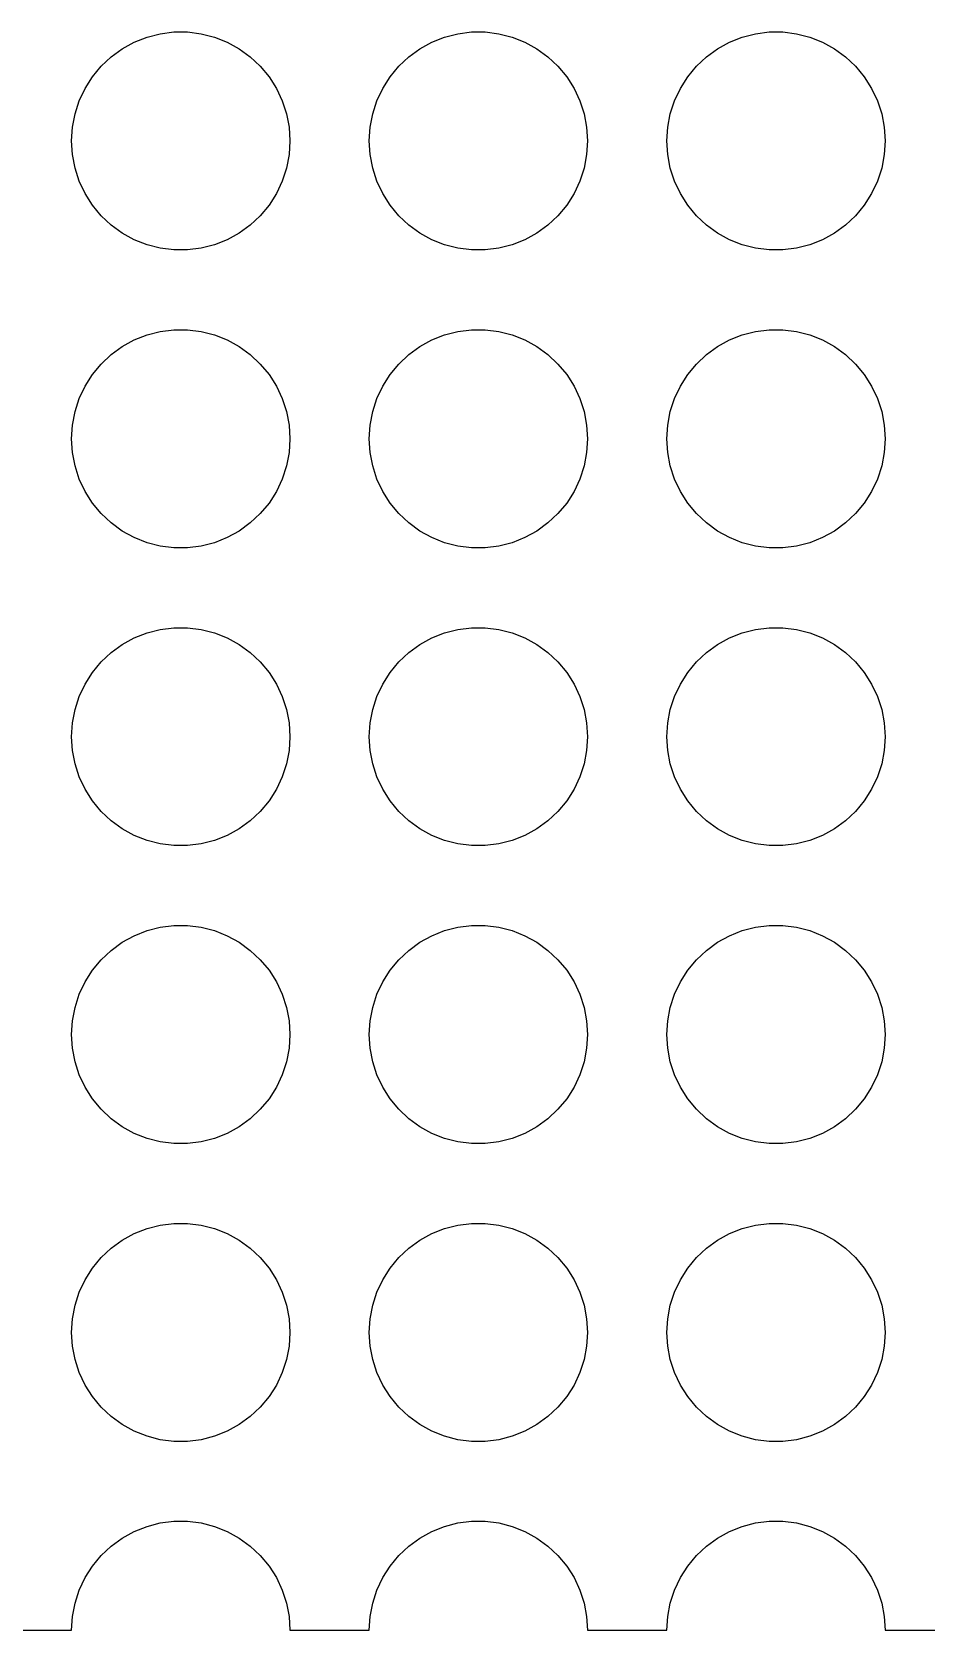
# Model space of a CAD drawing. Header units: metres. Extents: x -180 to 180, y -157 to 157.
# Drawn here: x -7.5 to 37.6, y -157.5 to -77 of the extents above; entities that cross this region are included whole.
import ezdxf

# ---------------------------------------------------------------- set-up
doc = ezdxf.new("R2010")
doc.units = ezdxf.units.M

msp = doc.modelspace()

# ---------------------------------------------------------------- linework, layer by layer
for p, q in [((-1.69958, -77.2692), (-1.03059, -77.0974)), ((-1.03059, -77.0974), (-0.34534, -77.0108)), ((-0.34534, -77.0108), (0.34534, -77.0108)), ((0.34534, -77.0108), (1.03059, -77.0974)), ((1.03059, -77.0974), (1.69958, -77.2692)), ((13.3004, -77.2692), (13.9694, -77.0974)), ((13.9694, -77.0974), (14.6546, -77.0108)), ((14.6546, -77.0108), (15.3453, -77.0108)), ((15.3453, -77.0108), (16.0306, -77.0974)), ((16.0306, -77.0974), (16.6996, -77.2692)), ((28.3004, -77.2692), (28.9694, -77.0974)), ((28.9694, -77.0974), (29.6546, -77.0108)), ((29.6546, -77.0108), (30.3453, -77.0108)), ((30.3453, -77.0108), (31.0306, -77.0974)), ((31.0306, -77.0974), (31.6996, -77.2692)), ((-3.50583, -78.2622), (-2.94704, -77.8562)), ((-2.94704, -77.8562), (-2.34178, -77.5235)), ((-2.34178, -77.5235), (-1.69958, -77.2692)), ((1.69958, -77.2692), (2.34178, -77.5235)), ((2.34178, -77.5235), (2.94704, -77.8562)), ((2.94704, -77.8562), (3.50583, -78.2622)), ((11.4942, -78.2622), (12.0529, -77.8562)), ((12.0529, -77.8562), (12.6582, -77.5235)), ((12.6582, -77.5235), (13.3004, -77.2692)), ((16.6996, -77.2692), (17.3418, -77.5235)), ((17.3418, -77.5235), (17.947, -77.8562)), ((17.947, -77.8562), (18.5058, -78.2622)), ((26.4942, -78.2622), (27.0529, -77.8562)), ((27.0529, -77.8562), (27.6582, -77.5235)), ((27.6582, -77.5235), (28.3004, -77.2692)), ((31.6996, -77.2692), (32.3418, -77.5235)), ((32.3418, -77.5235), (32.947, -77.8562)), ((32.947, -77.8562), (33.5058, -78.2622)), ((-4.44958, -79.2672), (-4.00932, -78.735)), ((-4.00932, -78.735), (-3.50583, -78.2622)), ((3.50583, -78.2622), (4.00932, -78.735)), ((4.00932, -78.735), (4.44958, -79.2672)), ((10.5504, -79.2672), (10.9907, -78.735)), ((10.9907, -78.735), (11.4942, -78.2622)), ((18.5058, -78.2622), (19.0093, -78.735)), ((19.0093, -78.735), (19.4496, -79.2672)), ((25.5504, -79.2672), (25.9907, -78.735)), ((25.9907, -78.735), (26.4942, -78.2622)), ((33.5058, -78.2622), (34.0093, -78.735)), ((34.0093, -78.735), (34.4496, -79.2672)), ((-4.81967, -79.8504), (-4.44958, -79.2672)), ((4.44958, -79.2672), (4.81967, -79.8504)), ((10.1803, -79.8504), (10.5504, -79.2672)), ((19.4496, -79.2672), (19.8197, -79.8504)), ((25.1803, -79.8504), (25.5504, -79.2672)), ((34.4496, -79.2672), (34.8197, -79.8504)), ((-5.32719, -81.1322), (-5.11377, -80.4753)), ((-5.11377, -80.4753), (-4.81967, -79.8504)), ((4.81967, -79.8504), (5.11377, -80.4753)), ((5.11377, -80.4753), (5.32719, -81.1322)), ((9.67279, -81.1322), (9.88622, -80.4753)), ((9.88622, -80.4753), (10.1803, -79.8504)), ((19.8197, -79.8504), (20.1138, -80.4753)), ((20.1138, -80.4753), (20.3272, -81.1322)), ((24.6728, -81.1322), (24.8862, -80.4753)), ((24.8862, -80.4753), (25.1803, -79.8504)), ((34.8197, -79.8504), (35.1138, -80.4753)), ((35.1138, -80.4753), (35.3272, -81.1322)), ((-5.45662, -81.8107), (-5.32719, -81.1322)), ((5.32719, -81.1322), (5.45662, -81.8107)), ((9.54337, -81.8107), (9.67279, -81.1322)), ((20.3272, -81.1322), (20.4566, -81.8107)), ((24.5434, -81.8107), (24.6728, -81.1322)), ((35.3272, -81.1322), (35.4566, -81.8107)), ((-5.5, -82.5), (-5.45662, -81.8107)), ((5.45662, -81.8107), (5.5, -82.5)), ((9.5, -82.5), (9.54337, -81.8107)), ((20.4566, -81.8107), (20.5, -82.5)), ((24.5, -82.5), (24.5434, -81.8107)), ((35.4566, -81.8107), (35.5, -82.5)), ((-5.45662, -83.1893), (-5.5, -82.5)), ((5.5, -82.5), (5.45662, -83.1893)), ((9.54337, -83.1893), (9.5, -82.5)), ((20.5, -82.5), (20.4566, -83.1893)), ((24.5434, -83.1893), (24.5, -82.5)), ((35.5, -82.5), (35.4566, -83.1893)), ((-5.32719, -83.8678), (-5.45662, -83.1893)), ((5.45662, -83.1893), (5.32719, -83.8678)), ((9.67279, -83.8678), (9.54337, -83.1893)), ((20.4566, -83.1893), (20.3272, -83.8678)), ((24.6728, -83.8678), (24.5434, -83.1893)), ((35.4566, -83.1893), (35.3272, -83.8678)), ((-5.11377, -84.5247), (-5.32719, -83.8678)), ((5.32719, -83.8678), (5.11377, -84.5247)), ((9.88622, -84.5247), (9.67279, -83.8678)), ((20.3272, -83.8678), (20.1138, -84.5247)), ((24.8862, -84.5247), (24.6728, -83.8678)), ((35.3272, -83.8678), (35.1138, -84.5247)), ((-4.81967, -85.1496), (-5.11377, -84.5247)), ((-4.44958, -85.7328), (-4.81967, -85.1496)), ((4.81967, -85.1496), (4.44958, -85.7328)), ((5.11377, -84.5247), (4.81967, -85.1496)), ((10.1803, -85.1496), (9.88622, -84.5247)), ((10.5504, -85.7328), (10.1803, -85.1496)), ((19.8197, -85.1496), (19.4496, -85.7328)), ((20.1138, -84.5247), (19.8197, -85.1496)), ((25.1803, -85.1496), (24.8862, -84.5247)), ((25.5504, -85.7328), (25.1803, -85.1496)), ((34.8197, -85.1496), (34.4496, -85.7328)), ((35.1138, -84.5247), (34.8197, -85.1496)), ((-4.00932, -86.265), (-4.44958, -85.7328)), ((4.44958, -85.7328), (4.00932, -86.265)), ((10.9907, -86.265), (10.5504, -85.7328)), ((19.4496, -85.7328), (19.0093, -86.265)), ((25.9907, -86.265), (25.5504, -85.7328)), ((34.4496, -85.7328), (34.0093, -86.265)), ((-3.50583, -86.7378), (-4.00932, -86.265)), ((-2.94704, -87.1438), (-3.50583, -86.7378)), ((3.50583, -86.7378), (2.94704, -87.1438)), ((4.00932, -86.265), (3.50583, -86.7378)), ((11.4942, -86.7378), (10.9907, -86.265)), ((12.0529, -87.1438), (11.4942, -86.7378)), ((18.5058, -86.7378), (17.947, -87.1438)), ((19.0093, -86.265), (18.5058, -86.7378)), ((26.4942, -86.7378), (25.9907, -86.265)), ((27.0529, -87.1438), (26.4942, -86.7378)), ((33.5058, -86.7378), (32.947, -87.1438)), ((34.0093, -86.265), (33.5058, -86.7378)), ((-2.34178, -87.4765), (-2.94704, -87.1438)), ((-1.69958, -87.7308), (-2.34178, -87.4765)), ((2.34178, -87.4765), (1.69958, -87.7308)), ((2.94704, -87.1438), (2.34178, -87.4765)), ((12.6582, -87.4765), (12.0529, -87.1438)), ((13.3004, -87.7308), (12.6582, -87.4765)), ((17.3418, -87.4765), (16.6996, -87.7308)), ((17.947, -87.1438), (17.3418, -87.4765)), ((27.6582, -87.4765), (27.0529, -87.1438)), ((28.3004, -87.7308), (27.6582, -87.4765)), ((32.3418, -87.4765), (31.6996, -87.7308)), ((32.947, -87.1438), (32.3418, -87.4765)), ((-1.03059, -87.9026), (-1.69958, -87.7308)), ((-0.34534, -87.9891), (-1.03059, -87.9026)), ((0.34534, -87.9891), (-0.34534, -87.9891)), ((1.03059, -87.9026), (0.34534, -87.9891)), ((1.69958, -87.7308), (1.03059, -87.9026)), ((13.9694, -87.9026), (13.3004, -87.7308)), ((14.6546, -87.9891), (13.9694, -87.9026)), ((15.3453, -87.9891), (14.6546, -87.9891)), ((16.0306, -87.9026), (15.3453, -87.9891)), ((16.6996, -87.7308), (16.0306, -87.9026)), ((28.9694, -87.9026), (28.3004, -87.7308)), ((29.6546, -87.9891), (28.9694, -87.9026)), ((30.3453, -87.9891), (29.6546, -87.9891)), ((31.0306, -87.9026), (30.3453, -87.9891)), ((31.6996, -87.7308), (31.0306, -87.9026)), ((-2.94704, -92.8562), (-2.34178, -92.5235)), ((-2.34178, -92.5235), (-1.69958, -92.2692)), ((-1.69958, -92.2692), (-1.03059, -92.0974)), ((-1.03059, -92.0974), (-0.34534, -92.0108)), ((-0.34534, -92.0108), (0.34534, -92.0108)), ((0.34534, -92.0108), (1.03059, -92.0974)), ((1.03059, -92.0974), (1.69958, -92.2692)), ((1.69958, -92.2692), (2.34178, -92.5235)), ((2.34178, -92.5235), (2.94704, -92.8562)), ((12.0529, -92.8562), (12.6582, -92.5235)), ((12.6582, -92.5235), (13.3004, -92.2692)), ((13.3004, -92.2692), (13.9694, -92.0974)), ((13.9694, -92.0974), (14.6546, -92.0108)), ((14.6546, -92.0108), (15.3453, -92.0108)), ((15.3453, -92.0108), (16.0306, -92.0974)), ((16.0306, -92.0974), (16.6996, -92.2692)), ((16.6996, -92.2692), (17.3418, -92.5235)), ((17.3418, -92.5235), (17.947, -92.8562)), ((27.0529, -92.8562), (27.6582, -92.5235)), ((27.6582, -92.5235), (28.3004, -92.2692)), ((28.3004, -92.2692), (28.9694, -92.0974)), ((28.9694, -92.0974), (29.6546, -92.0108)), ((29.6546, -92.0108), (30.3453, -92.0108)), ((30.3453, -92.0108), (31.0306, -92.0974)), ((31.0306, -92.0974), (31.6996, -92.2692)), ((31.6996, -92.2692), (32.3418, -92.5235)), ((32.3418, -92.5235), (32.947, -92.8562)), ((-4.00932, -93.735), (-3.50583, -93.2622)), ((-3.50583, -93.2622), (-2.94704, -92.8562)), ((2.94704, -92.8562), (3.50583, -93.2622)), ((3.50583, -93.2622), (4.00932, -93.735)), ((10.9907, -93.735), (11.4942, -93.2622)), ((11.4942, -93.2622), (12.0529, -92.8562)), ((17.947, -92.8562), (18.5058, -93.2622)), ((18.5058, -93.2622), (19.0093, -93.735)), ((25.9907, -93.735), (26.4942, -93.2622)), ((26.4942, -93.2622), (27.0529, -92.8562)), ((32.947, -92.8562), (33.5058, -93.2622)), ((33.5058, -93.2622), (34.0093, -93.735)), ((-4.44958, -94.2672), (-4.00932, -93.735)), ((4.00932, -93.735), (4.44958, -94.2672)), ((10.5504, -94.2672), (10.9907, -93.735)), ((19.0093, -93.735), (19.4496, -94.2672)), ((25.5504, -94.2672), (25.9907, -93.735)), ((34.0093, -93.735), (34.4496, -94.2672)), ((-5.11377, -95.4753), (-4.81967, -94.8504)), ((-4.81967, -94.8504), (-4.44958, -94.2672)), ((4.44958, -94.2672), (4.81967, -94.8504)), ((4.81967, -94.8504), (5.11377, -95.4753)), ((9.88622, -95.4753), (10.1803, -94.8504)), ((10.1803, -94.8504), (10.5504, -94.2672)), ((19.4496, -94.2672), (19.8197, -94.8504)), ((19.8197, -94.8504), (20.1138, -95.4753)), ((24.8862, -95.4753), (25.1803, -94.8504)), ((25.1803, -94.8504), (25.5504, -94.2672)), ((34.4496, -94.2672), (34.8197, -94.8504)), ((34.8197, -94.8504), (35.1138, -95.4753)), ((-5.32719, -96.1322), (-5.11377, -95.4753)), ((5.11377, -95.4753), (5.32719, -96.1322)), ((9.67279, -96.1322), (9.88622, -95.4753)), ((20.1138, -95.4753), (20.3272, -96.1322)), ((24.6728, -96.1322), (24.8862, -95.4753)), ((35.1138, -95.4753), (35.3272, -96.1322)), ((-5.45662, -96.8107), (-5.32719, -96.1322)), ((5.32719, -96.1322), (5.45662, -96.8107)), ((9.54337, -96.8107), (9.67279, -96.1322)), ((20.3272, -96.1322), (20.4566, -96.8107)), ((24.5434, -96.8107), (24.6728, -96.1322)), ((35.3272, -96.1322), (35.4566, -96.8107)), ((-5.5, -97.5), (-5.45662, -96.8107)), ((5.45662, -96.8107), (5.5, -97.5)), ((9.5, -97.5), (9.54337, -96.8107)), ((20.4566, -96.8107), (20.5, -97.5)), ((24.5, -97.5), (24.5434, -96.8107)), ((35.4566, -96.8107), (35.5, -97.5)), ((-5.45662, -98.1893), (-5.5, -97.5)), ((5.5, -97.5), (5.45662, -98.1893)), ((9.54337, -98.1893), (9.5, -97.5)), ((20.5, -97.5), (20.4566, -98.1893)), ((24.5434, -98.1893), (24.5, -97.5)), ((35.5, -97.5), (35.4566, -98.1893)), ((-5.32719, -98.8678), (-5.45662, -98.1893)), ((-5.11377, -99.5247), (-5.32719, -98.8678)), ((5.32719, -98.8678), (5.11377, -99.5247)), ((5.45662, -98.1893), (5.32719, -98.8678)), ((9.67279, -98.8678), (9.54337, -98.1893)), ((9.88622, -99.5247), (9.67279, -98.8678)), ((20.3272, -98.8678), (20.1138, -99.5247)), ((20.4566, -98.1893), (20.3272, -98.8678)), ((24.6728, -98.8678), (24.5434, -98.1893)), ((24.8862, -99.5247), (24.6728, -98.8678)), ((35.3272, -98.8678), (35.1138, -99.5247)), ((35.4566, -98.1893), (35.3272, -98.8678)), ((-4.81967, -100.15), (-5.11377, -99.5247)), ((5.11377, -99.5247), (4.81967, -100.15)), ((10.1803, -100.15), (9.88622, -99.5247)), ((20.1138, -99.5247), (19.8197, -100.15)), ((25.1803, -100.15), (24.8862, -99.5247)), ((35.1138, -99.5247), (34.8197, -100.15)), ((-4.44958, -100.733), (-4.81967, -100.15)), ((4.81967, -100.15), (4.44958, -100.733)), ((10.5504, -100.733), (10.1803, -100.15)), ((19.8197, -100.15), (19.4496, -100.733)), ((25.5504, -100.733), (25.1803, -100.15)), ((34.8197, -100.15), (34.4496, -100.733)), ((-4.00932, -101.265), (-4.44958, -100.733)), ((-3.50583, -101.738), (-4.00932, -101.265)), ((4.00932, -101.265), (3.50583, -101.738)), ((4.44958, -100.733), (4.00932, -101.265)), ((10.9907, -101.265), (10.5504, -100.733)), ((11.4942, -101.738), (10.9907, -101.265)), ((19.0093, -101.265), (18.5058, -101.738)), ((19.4496, -100.733), (19.0093, -101.265)), ((25.9907, -101.265), (25.5504, -100.733)), ((26.4942, -101.738), (25.9907, -101.265)), ((34.0093, -101.265), (33.5058, -101.738)), ((34.4496, -100.733), (34.0093, -101.265)), ((-2.94704, -102.144), (-3.50583, -101.738)), ((-2.34178, -102.477), (-2.94704, -102.144)), ((2.94704, -102.144), (2.34178, -102.477)), ((3.50583, -101.738), (2.94704, -102.144)), ((12.0529, -102.144), (11.4942, -101.738)), ((12.6582, -102.477), (12.0529, -102.144)), ((17.947, -102.144), (17.3418, -102.477)), ((18.5058, -101.738), (17.947, -102.144)), ((27.0529, -102.144), (26.4942, -101.738)), ((27.6582, -102.477), (27.0529, -102.144)), ((32.947, -102.144), (32.3418, -102.477)), ((33.5058, -101.738), (32.947, -102.144)), ((-1.69958, -102.731), (-2.34178, -102.477)), ((-1.03059, -102.903), (-1.69958, -102.731)), ((-0.34534, -102.989), (-1.03059, -102.903)), ((0.34534, -102.989), (-0.34534, -102.989)), ((1.03059, -102.903), (0.34534, -102.989)), ((1.69958, -102.731), (1.03059, -102.903)), ((2.34178, -102.477), (1.69958, -102.731)), ((13.3004, -102.731), (12.6582, -102.477)), ((13.9694, -102.903), (13.3004, -102.731)), ((14.6546, -102.989), (13.9694, -102.903)), ((15.3453, -102.989), (14.6546, -102.989)), ((16.0306, -102.903), (15.3453, -102.989)), ((16.6996, -102.731), (16.0306, -102.903)), ((17.3418, -102.477), (16.6996, -102.731)), ((28.3004, -102.731), (27.6582, -102.477)), ((28.9694, -102.903), (28.3004, -102.731)), ((29.6546, -102.989), (28.9694, -102.903)), ((30.3453, -102.989), (29.6546, -102.989)), ((31.0306, -102.903), (30.3453, -102.989)), ((31.6996, -102.731), (31.0306, -102.903)), ((32.3418, -102.477), (31.6996, -102.731)), ((-1.03059, -107.097), (-0.34534, -107.011)), ((-0.34534, -107.011), (0.34534, -107.011)), ((0.34534, -107.011), (1.03059, -107.097)), ((13.9694, -107.097), (14.6546, -107.011)), ((14.6546, -107.011), (15.3453, -107.011)), ((15.3453, -107.011), (16.0306, -107.097)), ((28.9694, -107.097), (29.6546, -107.011)), ((29.6546, -107.011), (30.3453, -107.011)), ((30.3453, -107.011), (31.0306, -107.097)), ((-2.94704, -107.856), (-2.34178, -107.523)), ((-2.34178, -107.523), (-1.69958, -107.269)), ((-1.69958, -107.269), (-1.03059, -107.097)), ((1.03059, -107.097), (1.69958, -107.269)), ((1.69958, -107.269), (2.34178, -107.523)), ((2.34178, -107.523), (2.94704, -107.856)), ((12.0529, -107.856), (12.6582, -107.523)), ((12.6582, -107.523), (13.3004, -107.269)), ((13.3004, -107.269), (13.9694, -107.097)), ((16.0306, -107.097), (16.6996, -107.269)), ((16.6996, -107.269), (17.3418, -107.523)), ((17.3418, -107.523), (17.947, -107.856)), ((27.0529, -107.856), (27.6582, -107.523)), ((27.6582, -107.523), (28.3004, -107.269)), ((28.3004, -107.269), (28.9694, -107.097)), ((31.0306, -107.097), (31.6996, -107.269)), ((31.6996, -107.269), (32.3418, -107.523)), ((32.3418, -107.523), (32.947, -107.856)), ((-4.00932, -108.735), (-3.50583, -108.262)), ((-3.50583, -108.262), (-2.94704, -107.856)), ((2.94704, -107.856), (3.50583, -108.262)), ((3.50583, -108.262), (4.00932, -108.735)), ((10.9907, -108.735), (11.4942, -108.262)), ((11.4942, -108.262), (12.0529, -107.856)), ((17.947, -107.856), (18.5058, -108.262)), ((18.5058, -108.262), (19.0093, -108.735)), ((25.9907, -108.735), (26.4942, -108.262)), ((26.4942, -108.262), (27.0529, -107.856)), ((32.947, -107.856), (33.5058, -108.262)), ((33.5058, -108.262), (34.0093, -108.735)), ((-4.81967, -109.85), (-4.44958, -109.267)), ((-4.44958, -109.267), (-4.00932, -108.735)), ((4.00932, -108.735), (4.44958, -109.267)), ((4.44958, -109.267), (4.81967, -109.85)), ((10.1803, -109.85), (10.5504, -109.267)), ((10.5504, -109.267), (10.9907, -108.735)), ((19.0093, -108.735), (19.4496, -109.267)), ((19.4496, -109.267), (19.8197, -109.85)), ((25.1803, -109.85), (25.5504, -109.267)), ((25.5504, -109.267), (25.9907, -108.735)), ((34.0093, -108.735), (34.4496, -109.267)), ((34.4496, -109.267), (34.8197, -109.85)), ((-5.11377, -110.475), (-4.81967, -109.85)), ((4.81967, -109.85), (5.11377, -110.475)), ((9.88622, -110.475), (10.1803, -109.85)), ((19.8197, -109.85), (20.1138, -110.475)), ((24.8862, -110.475), (25.1803, -109.85)), ((34.8197, -109.85), (35.1138, -110.475)), ((-5.32719, -111.132), (-5.11377, -110.475)), ((5.11377, -110.475), (5.32719, -111.132)), ((9.67279, -111.132), (9.88622, -110.475)), ((20.1138, -110.475), (20.3272, -111.132)), ((24.6728, -111.132), (24.8862, -110.475)), ((35.1138, -110.475), (35.3272, -111.132)), ((-5.5, -112.5), (-5.45662, -111.811)), ((-5.45662, -111.811), (-5.32719, -111.132)), ((5.32719, -111.132), (5.45662, -111.811)), ((5.45662, -111.811), (5.5, -112.5)), ((9.5, -112.5), (9.54337, -111.811)), ((9.54337, -111.811), (9.67279, -111.132)), ((20.3272, -111.132), (20.4566, -111.811)), ((20.4566, -111.811), (20.5, -112.5)), ((24.5, -112.5), (24.5434, -111.811)), ((24.5434, -111.811), (24.6728, -111.132)), ((35.3272, -111.132), (35.4566, -111.811)), ((35.4566, -111.811), (35.5, -112.5)), ((-5.45662, -113.189), (-5.5, -112.5)), ((5.5, -112.5), (5.45662, -113.189)), ((9.54337, -113.189), (9.5, -112.5)), ((20.5, -112.5), (20.4566, -113.189)), ((24.5434, -113.189), (24.5, -112.5)), ((35.5, -112.5), (35.4566, -113.189)), ((-5.32719, -113.868), (-5.45662, -113.189)), ((5.45662, -113.189), (5.32719, -113.868)), ((9.67279, -113.868), (9.54337, -113.189)), ((20.4566, -113.189), (20.3272, -113.868)), ((24.6728, -113.868), (24.5434, -113.189)), ((35.4566, -113.189), (35.3272, -113.868)), ((-5.11377, -114.525), (-5.32719, -113.868)), ((5.32719, -113.868), (5.11377, -114.525)), ((9.88622, -114.525), (9.67279, -113.868)), ((20.3272, -113.868), (20.1138, -114.525)), ((24.8862, -114.525), (24.6728, -113.868)), ((35.3272, -113.868), (35.1138, -114.525)), ((-4.81967, -115.15), (-5.11377, -114.525)), ((5.11377, -114.525), (4.81967, -115.15)), ((10.1803, -115.15), (9.88622, -114.525)), ((20.1138, -114.525), (19.8197, -115.15)), ((25.1803, -115.15), (24.8862, -114.525)), ((35.1138, -114.525), (34.8197, -115.15)), ((-4.44958, -115.733), (-4.81967, -115.15)), ((-4.00932, -116.265), (-4.44958, -115.733)), ((4.44958, -115.733), (4.00932, -116.265)), ((4.81967, -115.15), (4.44958, -115.733)), ((10.5504, -115.733), (10.1803, -115.15)), ((10.9907, -116.265), (10.5504, -115.733)), ((19.4496, -115.733), (19.0093, -116.265)), ((19.8197, -115.15), (19.4496, -115.733)), ((25.5504, -115.733), (25.1803, -115.15)), ((25.9907, -116.265), (25.5504, -115.733)), ((34.4496, -115.733), (34.0093, -116.265)), ((34.8197, -115.15), (34.4496, -115.733)), ((-3.50583, -116.738), (-4.00932, -116.265)), ((4.00932, -116.265), (3.50583, -116.738)), ((11.4942, -116.738), (10.9907, -116.265)), ((19.0093, -116.265), (18.5058, -116.738)), ((26.4942, -116.738), (25.9907, -116.265)), ((34.0093, -116.265), (33.5058, -116.738)), ((-2.94704, -117.144), (-3.50583, -116.738)), ((-2.34178, -117.477), (-2.94704, -117.144)), ((-1.69958, -117.731), (-2.34178, -117.477)), ((2.34178, -117.477), (1.69958, -117.731)), ((2.94704, -117.144), (2.34178, -117.477)), ((3.50583, -116.738), (2.94704, -117.144)), ((12.0529, -117.144), (11.4942, -116.738)), ((12.6582, -117.477), (12.0529, -117.144)), ((13.3004, -117.731), (12.6582, -117.477)), ((17.3418, -117.477), (16.6996, -117.731)), ((17.947, -117.144), (17.3418, -117.477)), ((18.5058, -116.738), (17.947, -117.144)), ((27.0529, -117.144), (26.4942, -116.738)), ((27.6582, -117.477), (27.0529, -117.144)), ((28.3004, -117.731), (27.6582, -117.477)), ((32.3418, -117.477), (31.6996, -117.731)), ((32.947, -117.144), (32.3418, -117.477)), ((33.5058, -116.738), (32.947, -117.144)), ((-1.03059, -117.903), (-1.69958, -117.731)), ((-0.34534, -117.989), (-1.03059, -117.903)), ((0.34534, -117.989), (-0.34534, -117.989)), ((1.03059, -117.903), (0.34534, -117.989)), ((1.69958, -117.731), (1.03059, -117.903)), ((13.9694, -117.903), (13.3004, -117.731)), ((14.6546, -117.989), (13.9694, -117.903)), ((15.3453, -117.989), (14.6546, -117.989)), ((16.0306, -117.903), (15.3453, -117.989)), ((16.6996, -117.731), (16.0306, -117.903)), ((28.9694, -117.903), (28.3004, -117.731)), ((29.6546, -117.989), (28.9694, -117.903)), ((30.3453, -117.989), (29.6546, -117.989)), ((31.0306, -117.903), (30.3453, -117.989)), ((31.6996, -117.731), (31.0306, -117.903)), ((-2.34178, -122.523), (-1.69958, -122.269)), ((-1.69958, -122.269), (-1.03059, -122.097)), ((-1.03059, -122.097), (-0.34534, -122.011)), ((-0.34534, -122.011), (0.34534, -122.011)), ((0.34534, -122.011), (1.03059, -122.097)), ((1.03059, -122.097), (1.69958, -122.269)), ((1.69958, -122.269), (2.34178, -122.523)), ((12.6582, -122.523), (13.3004, -122.269)), ((13.3004, -122.269), (13.9694, -122.097)), ((13.9694, -122.097), (14.6546, -122.011)), ((14.6546, -122.011), (15.3453, -122.011)), ((15.3453, -122.011), (16.0306, -122.097)), ((16.0306, -122.097), (16.6996, -122.269)), ((16.6996, -122.269), (17.3418, -122.523)), ((27.6582, -122.523), (28.3004, -122.269)), ((28.3004, -122.269), (28.9694, -122.097)), ((28.9694, -122.097), (29.6546, -122.011)), ((29.6546, -122.011), (30.3453, -122.011)), ((30.3453, -122.011), (31.0306, -122.097)), ((31.0306, -122.097), (31.6996, -122.269)), ((31.6996, -122.269), (32.3418, -122.523)), ((-3.50583, -123.262), (-2.94704, -122.856)), ((-2.94704, -122.856), (-2.34178, -122.523)), ((2.34178, -122.523), (2.94704, -122.856)), ((2.94704, -122.856), (3.50583, -123.262)), ((11.4942, -123.262), (12.0529, -122.856)), ((12.0529, -122.856), (12.6582, -122.523)), ((17.3418, -122.523), (17.947, -122.856)), ((17.947, -122.856), (18.5058, -123.262)), ((26.4942, -123.262), (27.0529, -122.856)), ((27.0529, -122.856), (27.6582, -122.523)), ((32.3418, -122.523), (32.947, -122.856)), ((32.947, -122.856), (33.5058, -123.262)), ((-4.44958, -124.267), (-4.00932, -123.735)), ((-4.00932, -123.735), (-3.50583, -123.262)), ((3.50583, -123.262), (4.00932, -123.735)), ((4.00932, -123.735), (4.44958, -124.267)), ((10.5504, -124.267), (10.9907, -123.735)), ((10.9907, -123.735), (11.4942, -123.262)), ((18.5058, -123.262), (19.0093, -123.735)), ((19.0093, -123.735), (19.4496, -124.267)), ((25.5504, -124.267), (25.9907, -123.735)), ((25.9907, -123.735), (26.4942, -123.262)), ((33.5058, -123.262), (34.0093, -123.735)), ((34.0093, -123.735), (34.4496, -124.267)), ((-4.81967, -124.85), (-4.44958, -124.267)), ((4.44958, -124.267), (4.81967, -124.85)), ((10.1803, -124.85), (10.5504, -124.267)), ((19.4496, -124.267), (19.8197, -124.85)), ((25.1803, -124.85), (25.5504, -124.267)), ((34.4496, -124.267), (34.8197, -124.85)), ((-5.32719, -126.132), (-5.11377, -125.475)), ((-5.11377, -125.475), (-4.81967, -124.85)), ((4.81967, -124.85), (5.11377, -125.475)), ((5.11377, -125.475), (5.32719, -126.132)), ((9.67279, -126.132), (9.88622, -125.475)), ((9.88622, -125.475), (10.1803, -124.85)), ((19.8197, -124.85), (20.1138, -125.475)), ((20.1138, -125.475), (20.3272, -126.132)), ((24.6728, -126.132), (24.8862, -125.475)), ((24.8862, -125.475), (25.1803, -124.85)), ((34.8197, -124.85), (35.1138, -125.475)), ((35.1138, -125.475), (35.3272, -126.132)), ((-5.45662, -126.811), (-5.32719, -126.132)), ((5.32719, -126.132), (5.45662, -126.811)), ((9.54337, -126.811), (9.67279, -126.132)), ((20.3272, -126.132), (20.4566, -126.811)), ((24.5434, -126.811), (24.6728, -126.132)), ((35.3272, -126.132), (35.4566, -126.811)), ((-5.5, -127.5), (-5.45662, -126.811)), ((5.45662, -126.811), (5.5, -127.5)), ((9.5, -127.5), (9.54337, -126.811)), ((20.4566, -126.811), (20.5, -127.5)), ((24.5, -127.5), (24.5434, -126.811)), ((35.4566, -126.811), (35.5, -127.5)), ((-5.45662, -128.189), (-5.5, -127.5)), ((5.5, -127.5), (5.45662, -128.189)), ((9.54337, -128.189), (9.5, -127.5)), ((20.5, -127.5), (20.4566, -128.189)), ((24.5434, -128.189), (24.5, -127.5)), ((35.5, -127.5), (35.4566, -128.189)), ((-5.32719, -128.868), (-5.45662, -128.189)), ((5.45662, -128.189), (5.32719, -128.868)), ((9.67279, -128.868), (9.54337, -128.189)), ((20.4566, -128.189), (20.3272, -128.868)), ((24.6728, -128.868), (24.5434, -128.189)), ((35.4566, -128.189), (35.3272, -128.868)), ((-5.11377, -129.525), (-5.32719, -128.868)), ((-4.81967, -130.15), (-5.11377, -129.525)), ((5.11377, -129.525), (4.81967, -130.15)), ((5.32719, -128.868), (5.11377, -129.525)), ((9.88622, -129.525), (9.67279, -128.868)), ((10.1803, -130.15), (9.88622, -129.525)), ((20.1138, -129.525), (19.8197, -130.15)), ((20.3272, -128.868), (20.1138, -129.525)), ((24.8862, -129.525), (24.6728, -128.868)), ((25.1803, -130.15), (24.8862, -129.525)), ((35.1138, -129.525), (34.8197, -130.15)), ((35.3272, -128.868), (35.1138, -129.525)), ((-4.44958, -130.733), (-4.81967, -130.15)), ((4.81967, -130.15), (4.44958, -130.733)), ((10.5504, -130.733), (10.1803, -130.15)), ((19.8197, -130.15), (19.4496, -130.733)), ((25.5504, -130.733), (25.1803, -130.15)), ((34.8197, -130.15), (34.4496, -130.733)), ((-4.00932, -131.265), (-4.44958, -130.733)), ((4.44958, -130.733), (4.00932, -131.265)), ((10.9907, -131.265), (10.5504, -130.733)), ((19.4496, -130.733), (19.0093, -131.265)), ((25.9907, -131.265), (25.5504, -130.733)), ((34.4496, -130.733), (34.0093, -131.265)), ((-3.50583, -131.738), (-4.00932, -131.265)), ((-2.94704, -132.144), (-3.50583, -131.738)), ((3.50583, -131.738), (2.94704, -132.144)), ((4.00932, -131.265), (3.50583, -131.738)), ((11.4942, -131.738), (10.9907, -131.265)), ((12.0529, -132.144), (11.4942, -131.738)), ((18.5058, -131.738), (17.947, -132.144)), ((19.0093, -131.265), (18.5058, -131.738)), ((26.4942, -131.738), (25.9907, -131.265)), ((27.0529, -132.144), (26.4942, -131.738)), ((33.5058, -131.738), (32.947, -132.144)), ((34.0093, -131.265), (33.5058, -131.738)), ((-2.34178, -132.477), (-2.94704, -132.144)), ((-1.69958, -132.731), (-2.34178, -132.477)), ((-1.03059, -132.903), (-1.69958, -132.731)), ((1.69958, -132.731), (1.03059, -132.903)), ((2.34178, -132.477), (1.69958, -132.731)), ((2.94704, -132.144), (2.34178, -132.477)), ((12.6582, -132.477), (12.0529, -132.144)), ((13.3004, -132.731), (12.6582, -132.477)), ((13.9694, -132.903), (13.3004, -132.731)), ((16.6996, -132.731), (16.0306, -132.903)), ((17.3418, -132.477), (16.6996, -132.731)), ((17.947, -132.144), (17.3418, -132.477)), ((27.6582, -132.477), (27.0529, -132.144)), ((28.3004, -132.731), (27.6582, -132.477)), ((28.9694, -132.903), (28.3004, -132.731)), ((31.6996, -132.731), (31.0306, -132.903)), ((32.3418, -132.477), (31.6996, -132.731)), ((32.947, -132.144), (32.3418, -132.477)), ((-0.34534, -132.989), (-1.03059, -132.903)), ((0.34534, -132.989), (-0.34534, -132.989)), ((1.03059, -132.903), (0.34534, -132.989)), ((14.6546, -132.989), (13.9694, -132.903)), ((15.3453, -132.989), (14.6546, -132.989)), ((16.0306, -132.903), (15.3453, -132.989)), ((29.6546, -132.989), (28.9694, -132.903)), ((30.3453, -132.989), (29.6546, -132.989)), ((31.0306, -132.903), (30.3453, -132.989)), ((-2.94704, -137.856), (-2.34178, -137.523)), ((-2.34178, -137.523), (-1.69958, -137.269)), ((-1.69958, -137.269), (-1.03059, -137.097)), ((-1.03059, -137.097), (-0.34534, -137.011)), ((-0.34534, -137.011), (0.34534, -137.011)), ((0.34534, -137.011), (1.03059, -137.097)), ((1.03059, -137.097), (1.69958, -137.269)), ((1.69958, -137.269), (2.34178, -137.523)), ((2.34178, -137.523), (2.94704, -137.856)), ((12.0529, -137.856), (12.6582, -137.523)), ((12.6582, -137.523), (13.3004, -137.269)), ((13.3004, -137.269), (13.9694, -137.097)), ((13.9694, -137.097), (14.6546, -137.011)), ((14.6546, -137.011), (15.3453, -137.011)), ((15.3453, -137.011), (16.0306, -137.097)), ((16.0306, -137.097), (16.6996, -137.269)), ((16.6996, -137.269), (17.3418, -137.523)), ((17.3418, -137.523), (17.947, -137.856)), ((27.0529, -137.856), (27.6582, -137.523)), ((27.6582, -137.523), (28.3004, -137.269)), ((28.3004, -137.269), (28.9694, -137.097)), ((28.9694, -137.097), (29.6546, -137.011)), ((29.6546, -137.011), (30.3453, -137.011)), ((30.3453, -137.011), (31.0306, -137.097)), ((31.0306, -137.097), (31.6996, -137.269)), ((31.6996, -137.269), (32.3418, -137.523)), ((32.3418, -137.523), (32.947, -137.856)), ((-4.00932, -138.735), (-3.50583, -138.262)), ((-3.50583, -138.262), (-2.94704, -137.856)), ((2.94704, -137.856), (3.50583, -138.262)), ((3.50583, -138.262), (4.00932, -138.735)), ((10.9907, -138.735), (11.4942, -138.262)), ((11.4942, -138.262), (12.0529, -137.856)), ((17.947, -137.856), (18.5058, -138.262)), ((18.5058, -138.262), (19.0093, -138.735)), ((25.9907, -138.735), (26.4942, -138.262)), ((26.4942, -138.262), (27.0529, -137.856)), ((32.947, -137.856), (33.5058, -138.262)), ((33.5058, -138.262), (34.0093, -138.735)), ((-4.44958, -139.267), (-4.00932, -138.735)), ((4.00932, -138.735), (4.44958, -139.267)), ((10.5504, -139.267), (10.9907, -138.735)), ((19.0093, -138.735), (19.4496, -139.267)), ((25.5504, -139.267), (25.9907, -138.735)), ((34.0093, -138.735), (34.4496, -139.267)), ((-5.11377, -140.475), (-4.81967, -139.85)), ((-4.81967, -139.85), (-4.44958, -139.267)), ((4.44958, -139.267), (4.81967, -139.85)), ((4.81967, -139.85), (5.11377, -140.475)), ((9.88622, -140.475), (10.1803, -139.85)), ((10.1803, -139.85), (10.5504, -139.267)), ((19.4496, -139.267), (19.8197, -139.85)), ((19.8197, -139.85), (20.1138, -140.475)), ((24.8862, -140.475), (25.1803, -139.85)), ((25.1803, -139.85), (25.5504, -139.267)), ((34.4496, -139.267), (34.8197, -139.85)), ((34.8197, -139.85), (35.1138, -140.475)), ((-5.32719, -141.132), (-5.11377, -140.475)), ((5.11377, -140.475), (5.32719, -141.132)), ((9.67279, -141.132), (9.88622, -140.475)), ((20.1138, -140.475), (20.3272, -141.132)), ((24.6728, -141.132), (24.8862, -140.475)), ((35.1138, -140.475), (35.3272, -141.132)), ((-5.45662, -141.811), (-5.32719, -141.132)), ((5.32719, -141.132), (5.45662, -141.811)), ((9.54337, -141.811), (9.67279, -141.132)), ((20.3272, -141.132), (20.4566, -141.811)), ((24.5434, -141.811), (24.6728, -141.132)), ((35.3272, -141.132), (35.4566, -141.811)), ((-5.5, -142.5), (-5.45662, -141.811)), ((5.45662, -141.811), (5.5, -142.5)), ((9.5, -142.5), (9.54337, -141.811)), ((20.4566, -141.811), (20.5, -142.5)), ((24.5, -142.5), (24.5434, -141.811)), ((35.4566, -141.811), (35.5, -142.5)), ((-5.45662, -143.189), (-5.5, -142.5)), ((-5.32719, -143.868), (-5.45662, -143.189)), ((5.45662, -143.189), (5.32719, -143.868)), ((5.5, -142.5), (5.45662, -143.189)), ((9.54337, -143.189), (9.5, -142.5)), ((9.67279, -143.868), (9.54337, -143.189)), ((20.4566, -143.189), (20.3272, -143.868)), ((20.5, -142.5), (20.4566, -143.189)), ((24.5434, -143.189), (24.5, -142.5)), ((24.6728, -143.868), (24.5434, -143.189)), ((35.4566, -143.189), (35.3272, -143.868)), ((35.5, -142.5), (35.4566, -143.189)), ((-5.11377, -144.525), (-5.32719, -143.868)), ((5.32719, -143.868), (5.11377, -144.525)), ((9.88622, -144.525), (9.67279, -143.868)), ((20.3272, -143.868), (20.1138, -144.525)), ((24.8862, -144.525), (24.6728, -143.868)), ((35.3272, -143.868), (35.1138, -144.525)), ((-4.81967, -145.15), (-5.11377, -144.525)), ((5.11377, -144.525), (4.81967, -145.15)), ((10.1803, -145.15), (9.88622, -144.525)), ((20.1138, -144.525), (19.8197, -145.15)), ((25.1803, -145.15), (24.8862, -144.525)), ((35.1138, -144.525), (34.8197, -145.15)), ((-4.44958, -145.733), (-4.81967, -145.15)), ((4.81967, -145.15), (4.44958, -145.733)), ((10.5504, -145.733), (10.1803, -145.15)), ((19.8197, -145.15), (19.4496, -145.733)), ((25.5504, -145.733), (25.1803, -145.15)), ((34.8197, -145.15), (34.4496, -145.733)), ((-4.00932, -146.265), (-4.44958, -145.733)), ((-3.50583, -146.738), (-4.00932, -146.265)), ((4.00932, -146.265), (3.50583, -146.738)), ((4.44958, -145.733), (4.00932, -146.265)), ((10.9907, -146.265), (10.5504, -145.733)), ((11.4942, -146.738), (10.9907, -146.265)), ((19.0093, -146.265), (18.5058, -146.738)), ((19.4496, -145.733), (19.0093, -146.265)), ((25.9907, -146.265), (25.5504, -145.733)), ((26.4942, -146.738), (25.9907, -146.265)), ((34.0093, -146.265), (33.5058, -146.738)), ((34.4496, -145.733), (34.0093, -146.265)), ((-2.94704, -147.144), (-3.50583, -146.738)), ((-2.34178, -147.477), (-2.94704, -147.144)), ((2.94704, -147.144), (2.34178, -147.477)), ((3.50583, -146.738), (2.94704, -147.144)), ((12.0529, -147.144), (11.4942, -146.738)), ((12.6582, -147.477), (12.0529, -147.144)), ((17.947, -147.144), (17.3418, -147.477)), ((18.5058, -146.738), (17.947, -147.144)), ((27.0529, -147.144), (26.4942, -146.738)), ((27.6582, -147.477), (27.0529, -147.144)), ((32.947, -147.144), (32.3418, -147.477)), ((33.5058, -146.738), (32.947, -147.144)), ((-1.69958, -147.731), (-2.34178, -147.477)), ((-1.03059, -147.903), (-1.69958, -147.731)), ((-0.34534, -147.989), (-1.03059, -147.903)), ((0.34534, -147.989), (-0.34534, -147.989)), ((1.03059, -147.903), (0.34534, -147.989)), ((1.69958, -147.731), (1.03059, -147.903)), ((2.34178, -147.477), (1.69958, -147.731)), ((13.3004, -147.731), (12.6582, -147.477)), ((13.9694, -147.903), (13.3004, -147.731)), ((14.6546, -147.989), (13.9694, -147.903)), ((15.3453, -147.989), (14.6546, -147.989)), ((16.0306, -147.903), (15.3453, -147.989)), ((16.6996, -147.731), (16.0306, -147.903)), ((17.3418, -147.477), (16.6996, -147.731)), ((28.3004, -147.731), (27.6582, -147.477)), ((28.9694, -147.903), (28.3004, -147.731)), ((29.6546, -147.989), (28.9694, -147.903)), ((30.3453, -147.989), (29.6546, -147.989)), ((31.0306, -147.903), (30.3453, -147.989)), ((31.6996, -147.731), (31.0306, -147.903)), ((32.3418, -147.477), (31.6996, -147.731)), ((-1.69958, -152.269), (-1.03059, -152.097)), ((-1.03059, -152.097), (-0.34534, -152.011)), ((-0.34534, -152.011), (0.34534, -152.011)), ((0.34534, -152.011), (1.03059, -152.097)), ((1.03059, -152.097), (1.69958, -152.269)), ((13.3004, -152.269), (13.9694, -152.097)), ((13.9694, -152.097), (14.6546, -152.011)), ((14.6546, -152.011), (15.3453, -152.011)), ((15.3453, -152.011), (16.0306, -152.097)), ((16.0306, -152.097), (16.6996, -152.269)), ((28.3004, -152.269), (28.9694, -152.097)), ((28.9694, -152.097), (29.6546, -152.011)), ((29.6546, -152.011), (30.3453, -152.011)), ((30.3453, -152.011), (31.0306, -152.097)), ((31.0306, -152.097), (31.6996, -152.269)), ((-3.50583, -153.262), (-2.94704, -152.856)), ((-2.94704, -152.856), (-2.34178, -152.523)), ((-2.34178, -152.523), (-1.69958, -152.269)), ((1.69958, -152.269), (2.34178, -152.523)), ((2.34178, -152.523), (2.94704, -152.856)), ((2.94704, -152.856), (3.50583, -153.262)), ((11.4942, -153.262), (12.0529, -152.856)), ((12.0529, -152.856), (12.6582, -152.523)), ((12.6582, -152.523), (13.3004, -152.269)), ((16.6996, -152.269), (17.3418, -152.523)), ((17.3418, -152.523), (17.947, -152.856)), ((17.947, -152.856), (18.5058, -153.262)), ((26.4942, -153.262), (27.0529, -152.856)), ((27.0529, -152.856), (27.6582, -152.523)), ((27.6582, -152.523), (28.3004, -152.269)), ((31.6996, -152.269), (32.3418, -152.523)), ((32.3418, -152.523), (32.947, -152.856)), ((32.947, -152.856), (33.5058, -153.262)), ((-4.00932, -153.735), (-3.50583, -153.262)), ((3.50583, -153.262), (4.00932, -153.735)), ((10.9907, -153.735), (11.4942, -153.262)), ((18.5058, -153.262), (19.0093, -153.735)), ((25.9907, -153.735), (26.4942, -153.262)), ((33.5058, -153.262), (34.0093, -153.735)), ((-4.81967, -154.85), (-4.44958, -154.267)), ((-4.44958, -154.267), (-4.00932, -153.735)), ((4.00932, -153.735), (4.44958, -154.267)), ((4.44958, -154.267), (4.81967, -154.85)), ((10.1803, -154.85), (10.5504, -154.267)), ((10.5504, -154.267), (10.9907, -153.735)), ((19.0093, -153.735), (19.4496, -154.267)), ((19.4496, -154.267), (19.8197, -154.85)), ((25.1803, -154.85), (25.5504, -154.267)), ((25.5504, -154.267), (25.9907, -153.735)), ((34.0093, -153.735), (34.4496, -154.267)), ((34.4496, -154.267), (34.8197, -154.85)), ((-5.11377, -155.475), (-4.81967, -154.85)), ((4.81967, -154.85), (5.11377, -155.475)), ((9.88622, -155.475), (10.1803, -154.85)), ((19.8197, -154.85), (20.1138, -155.475)), ((24.8862, -155.475), (25.1803, -154.85)), ((34.8197, -154.85), (35.1138, -155.475)), ((-5.32719, -156.132), (-5.11377, -155.475)), ((5.11377, -155.475), (5.32719, -156.132)), ((9.67279, -156.132), (9.88622, -155.475)), ((20.1138, -155.475), (20.3272, -156.132)), ((24.6728, -156.132), (24.8862, -155.475)), ((35.1138, -155.475), (35.3272, -156.132)), ((-5.49937, -157.49), (-5.45662, -156.811)), ((-5.45662, -156.811), (-5.32719, -156.132)), ((5.32719, -156.132), (5.45662, -156.811)), ((5.45662, -156.811), (5.49937, -157.49)), ((9.50061, -157.49), (9.54337, -156.811)), ((9.54337, -156.811), (9.67279, -156.132)), ((20.3272, -156.132), (20.4566, -156.811)), ((20.4566, -156.811), (20.4994, -157.49)), ((24.5006, -157.49), (24.5434, -156.811)), ((24.5434, -156.811), (24.6728, -156.132)), ((35.3272, -156.132), (35.4566, -156.811)), ((35.4566, -156.811), (35.4994, -157.49)), ((-9.50061, -157.49), (-5.49937, -157.49)), ((5.49937, -157.49), (9.50061, -157.49)), ((20.4994, -157.49), (24.5006, -157.49)), ((35.4994, -157.49), (39.5006, -157.49))]:
    msp.add_line(p, q)

doc.saveas('drawing.dxf')
